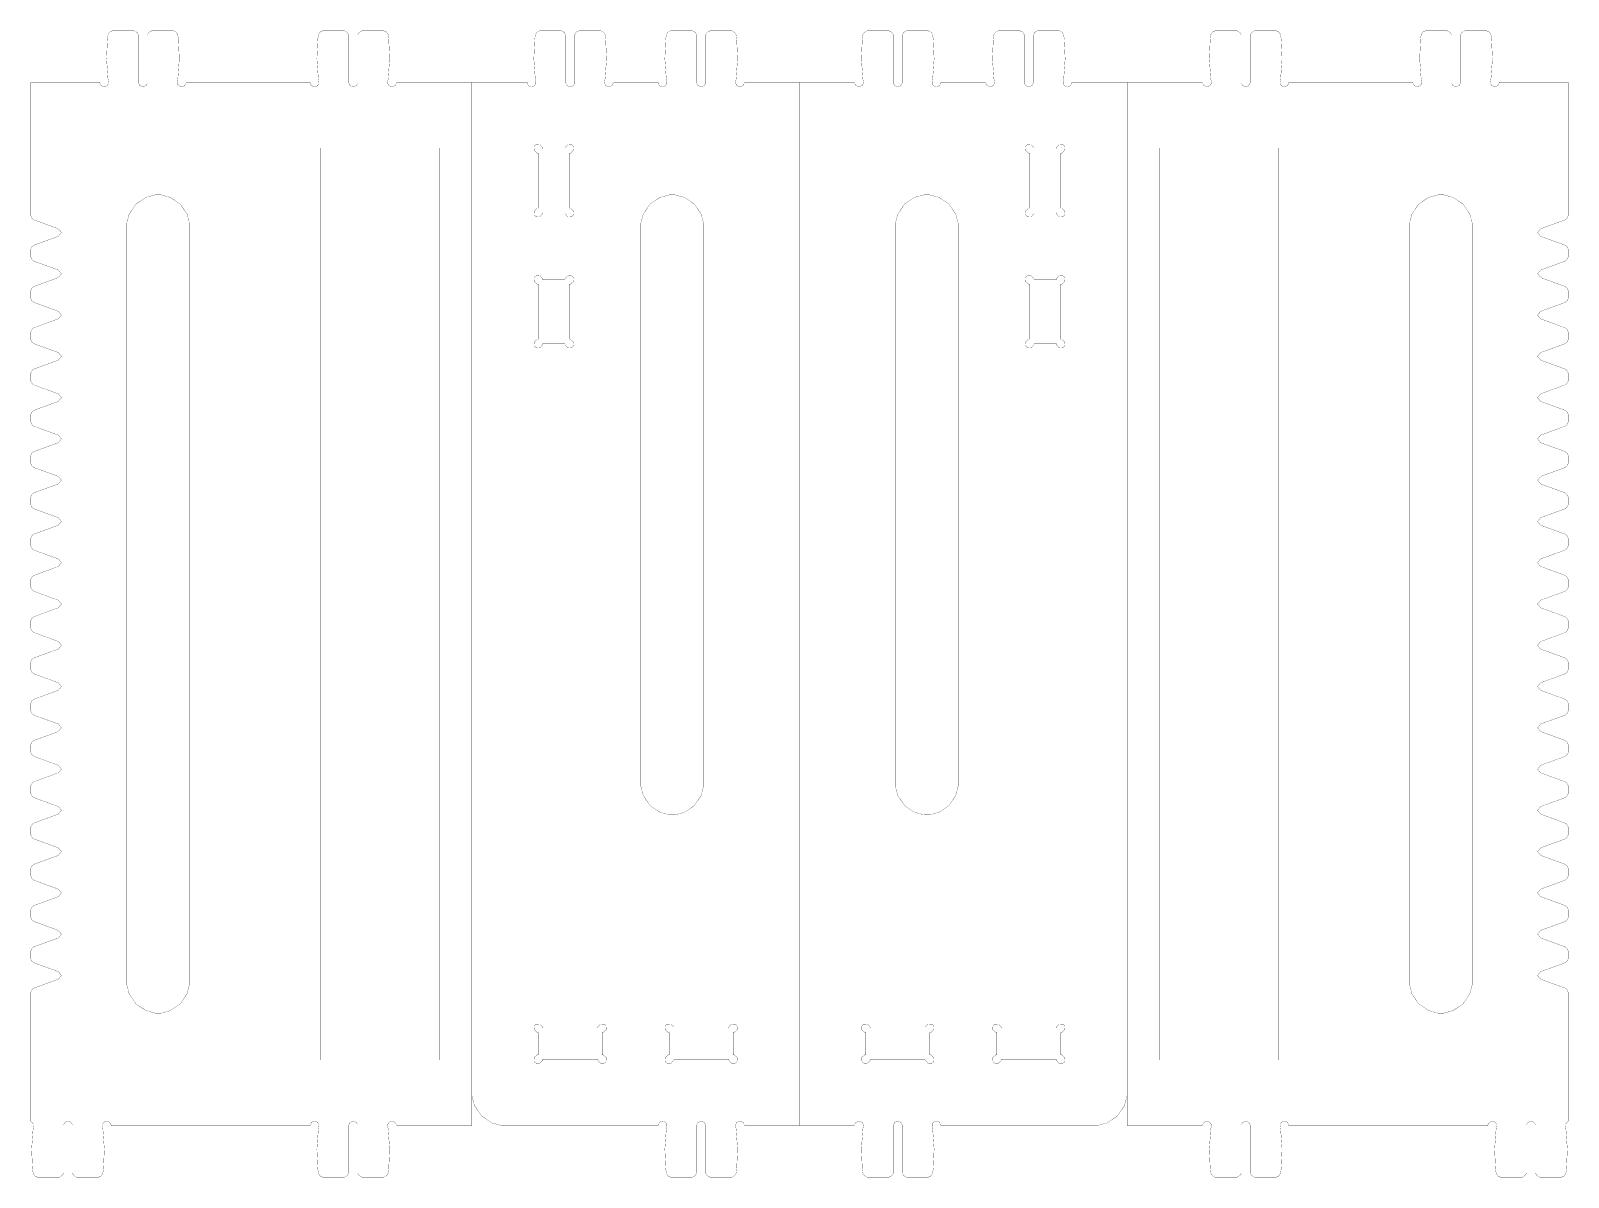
# Model space of a CAD drawing. Extents: x 0.1 to 11.9, y 0.1 to 11.9.
# Drawn here: x 0.07 to 5.93, y 7.56 to 11.94 of the extents above; entities that cross this region are included whole.
import ezdxf

# ---------------------------------------------------------------- set-up
doc = ezdxf.new("R2010")
doc.units = 0
doc.layers.get('0').update_dxf_attribs({"linetype": 'CONTINUOUS'})

msp = doc.modelspace()

# ---------------------------------------------------------------- linework, layer by layer
at = {"color": 1, "const_width": 0.00084}
for points in [[(0.362304, 11.9179), (0.360297, 11.9029), (0.356933, 11.8279), (0.362358, 11.753), (0.3648, 11.7381)], [(0.381782, 11.9349), (0.378526, 11.9349), (0.368761, 11.9301), (0.362576, 11.9204), (0.362304, 11.9179)], [(0.459256, 11.9349), (0.381782, 11.9349)], [(0.47895, 11.9153), (0.47895, 11.9188), (0.473144, 11.9292), (0.462728, 11.9349), (0.459256, 11.9349)], [(0.47895, 11.7381), (0.47895, 11.9153)], [(0.532118, 11.9349), (0.528592, 11.9349), (0.518175, 11.9292), (0.512424, 11.9188), (0.512424, 11.9153)], [(0.512424, 11.7381), (0.512424, 11.9153)], [(0.532118, 11.9349), (0.609592, 11.9349)], [(0.629124, 11.9179), (0.628797, 11.9204), (0.622558, 11.9301), (0.612793, 11.9349), (0.609592, 11.9349)], [(0.626628, 11.7381), (0.629015, 11.753), (0.634386, 11.8279), (0.631076, 11.9029), (0.629124, 11.9179)], [(1.16498, 11.9179), (1.16298, 11.9029), (1.15961, 11.8279), (1.16504, 11.753), (1.16748, 11.7381)], [(1.18446, 11.9349), (1.18121, 11.9349), (1.1715, 11.9301), (1.16531, 11.9204), (1.16498, 11.9179)], [(1.26199, 11.9349), (1.18446, 11.9349)], [(1.28163, 11.9153), (1.28163, 11.9188), (1.27588, 11.9292), (1.26546, 11.9349), (1.26199, 11.9349)], [(1.28163, 11.7381), (1.28163, 11.9153)], [(1.3348, 11.9349), (1.33127, 11.9349), (1.32086, 11.9292), (1.3151, 11.9188), (1.3151, 11.9153)], [(1.3151, 11.7381), (1.3151, 11.9153)], [(1.3348, 11.9349), (1.41228, 11.9349)], [(1.43181, 11.9179), (1.43147, 11.9204), (1.42524, 11.9301), (1.41547, 11.9349), (1.41228, 11.9349)], [(1.42931, 11.7381), (1.43169, 11.753), (1.43707, 11.8279), (1.43375, 11.9029), (1.43181, 11.9179)], [(1.99522, 11.7381), (1.99283, 11.753), (1.98742, 11.8279), (1.99072, 11.9029), (1.99274, 11.9179)], [(1.99274, 11.9179), (1.99306, 11.9204), (1.99924, 11.9301), (2.009, 11.9349), (2.01226, 11.9349)], [(2.08974, 11.9349), (2.01226, 11.9349)], [(2.08974, 11.9349), (2.09321, 11.9349), (2.10362, 11.9292), (2.10943, 11.9188), (2.10943, 11.9153)], [(2.10943, 11.7381), (2.10943, 11.9153)], [(2.14285, 11.9153), (2.14285, 11.9188), (2.1486, 11.9292), (2.15901, 11.9349), (2.16254, 11.9349)], [(2.14285, 11.7381), (2.14285, 11.9153)], [(2.16254, 11.9349), (2.24001, 11.9349)], [(2.24001, 11.9349), (2.24322, 11.9349), (2.25299, 11.9301), (2.25922, 11.9204), (2.25956, 11.9179)], [(2.25956, 11.9179), (2.2615, 11.9029), (2.26481, 11.8279), (2.25944, 11.753), (2.25706, 11.7381)], [(2.49522, 11.7381), (2.49283, 11.753), (2.48742, 11.8279), (2.49072, 11.9029), (2.49274, 11.9179)], [(2.49274, 11.9179), (2.49306, 11.9204), (2.49924, 11.9301), (2.509, 11.9349), (2.51226, 11.9349)], [(2.58974, 11.9349), (2.51226, 11.9349)], [(2.58974, 11.9349), (2.59321, 11.9349), (2.60362, 11.9292), (2.60943, 11.9188), (2.60943, 11.9153)], [(2.60943, 11.7381), (2.60943, 11.9153)], [(2.64285, 11.9153), (2.64285, 11.9188), (2.6486, 11.9292), (2.65901, 11.9349), (2.66254, 11.9349)], [(2.64285, 11.7381), (2.64285, 11.9153)], [(2.66254, 11.9349), (2.74001, 11.9349)], [(2.74001, 11.9349), (2.74322, 11.9349), (2.75299, 11.9301), (2.75922, 11.9204), (2.75956, 11.9179)], [(2.75956, 11.9179), (2.7615, 11.9029), (2.76481, 11.8279), (2.75944, 11.753), (2.75706, 11.7381)], [(3.24274, 11.9179), (3.24072, 11.9029), (3.23742, 11.8279), (3.24283, 11.753), (3.24522, 11.7381)], [(3.26226, 11.9349), (3.259, 11.9349), (3.24924, 11.9301), (3.24306, 11.9204), (3.24274, 11.9179)], [(3.33974, 11.9349), (3.26226, 11.9349)], [(3.35943, 11.9153), (3.35943, 11.9188), (3.35363, 11.9292), (3.34321, 11.9349), (3.33974, 11.9349)], [(3.35943, 11.7381), (3.35943, 11.9153)], [(3.41254, 11.9349), (3.40901, 11.9349), (3.3986, 11.9292), (3.39285, 11.9188), (3.39285, 11.9153)], [(3.39285, 11.7381), (3.39285, 11.9153)], [(3.41254, 11.9349), (3.49001, 11.9349)], [(3.50956, 11.9179), (3.50922, 11.9204), (3.50299, 11.9301), (3.49322, 11.9349), (3.49001, 11.9349)], [(3.50706, 11.7381), (3.50944, 11.753), (3.51481, 11.8279), (3.5115, 11.9029), (3.50956, 11.9179)], [(3.74274, 11.9179), (3.74072, 11.9029), (3.73742, 11.8279), (3.74283, 11.753), (3.74522, 11.7381)], [(3.76226, 11.9349), (3.759, 11.9349), (3.74924, 11.9301), (3.74306, 11.9204), (3.74274, 11.9179)], [(3.83974, 11.9349), (3.76226, 11.9349)], [(3.85943, 11.9153), (3.85943, 11.9188), (3.85363, 11.9292), (3.84321, 11.9349), (3.83974, 11.9349)], [(3.85943, 11.7381), (3.85943, 11.9153)], [(3.91254, 11.9349), (3.90901, 11.9349), (3.8986, 11.9292), (3.89285, 11.9188), (3.89285, 11.9153)], [(3.89285, 11.7381), (3.89285, 11.9153)], [(3.91254, 11.9349), (3.99001, 11.9349)], [(4.00956, 11.9179), (4.00922, 11.9204), (4.00299, 11.9301), (3.99322, 11.9349), (3.99001, 11.9349)], [(4.00706, 11.7381), (4.00944, 11.753), (4.01481, 11.8279), (4.0115, 11.9029), (4.00956, 11.9179)], [(4.57297, 11.7381), (4.57058, 11.753), (4.56515, 11.8279), (4.56847, 11.9029), (4.57047, 11.9179)], [(4.57047, 11.9179), (4.57081, 11.9204), (4.57699, 11.9301), (4.58675, 11.9349), (4.59, 11.9349)], [(4.66749, 11.9349), (4.59, 11.9349)], [(4.66749, 11.9349), (4.67096, 11.9349), (4.68137, 11.9292), (4.68718, 11.9188), (4.68718, 11.9153)], [(4.68718, 11.7381), (4.68718, 11.9153)], [(4.72065, 11.9153), (4.72065, 11.9188), (4.7264, 11.9292), (4.73682, 11.9349), (4.74029, 11.9349)], [(4.72065, 11.7381), (4.72065, 11.9153)], [(4.74029, 11.9349), (4.81782, 11.9349)], [(4.81782, 11.9349), (4.82101, 11.9349), (4.83074, 11.9301), (4.83697, 11.9204), (4.83729, 11.9179)], [(4.83729, 11.9179), (4.83925, 11.9029), (4.84261, 11.8279), (4.83718, 11.753), (4.83479, 11.7381)], [(5.37565, 11.7381), (5.37326, 11.753), (5.36783, 11.8279), (5.37115, 11.9029), (5.37315, 11.9179)], [(5.37315, 11.9179), (5.37349, 11.9204), (5.37967, 11.9301), (5.38943, 11.9349), (5.39268, 11.9349)], [(5.47017, 11.9349), (5.39268, 11.9349)], [(5.47017, 11.9349), (5.47364, 11.9349), (5.48406, 11.9292), (5.48986, 11.9188), (5.48986, 11.9153)], [(5.48986, 11.7381), (5.48986, 11.9153)], [(5.52333, 11.9153), (5.52333, 11.9188), (5.52908, 11.9292), (5.5395, 11.9349), (5.54303, 11.9349)], [(5.52333, 11.7381), (5.52333, 11.9153)], [(5.54303, 11.9349), (5.6205, 11.9349)], [(5.6205, 11.9349), (5.62369, 11.9349), (5.63346, 11.9301), (5.63965, 11.9204), (5.63997, 11.9179)], [(5.63997, 11.9179), (5.64193, 11.9029), (5.64529, 11.8279), (5.63986, 11.753), (5.63747, 11.7381)], [(0.331326, 11.7381), (0.068034, 11.7381)], [(0.068034, 11.2317), (0.068034, 11.7381)], [(0.331326, 11.7381), (0.331326, 11.735), (0.336535, 11.7256), (0.348036, 11.7214), (0.359537, 11.7256), (0.3648, 11.735), (0.3648, 11.7381)], [(0.47895, 11.7381), (0.47895, 11.735), (0.484158, 11.7256), (0.49566, 11.7214), (0.507161, 11.7256), (0.512424, 11.735), (0.512424, 11.7381)], [(0.626628, 11.7381), (0.626628, 11.735), (0.631836, 11.7256), (0.643338, 11.7214), (0.654785, 11.7256), (0.660047, 11.735), (0.660047, 11.7381)], [(0.923394, 11.7381), (0.660047, 11.7381)], [(1.13401, 11.7381), (0.923394, 11.7381)], [(0.923394, 11.7381), (0.923394, 7.75782)], [(1.13401, 11.7381), (1.13401, 11.735), (1.13921, 11.7256), (1.15072, 11.7214), (1.16222, 11.7256), (1.16748, 11.735), (1.16748, 11.7381)], [(1.28163, 11.7381), (1.28163, 11.735), (1.28684, 11.7256), (1.29834, 11.7214), (1.30984, 11.7256), (1.3151, 11.735), (1.3151, 11.7381)], [(1.42931, 11.7381), (1.42931, 11.735), (1.43451, 11.7256), (1.44601, 11.7214), (1.45747, 11.7256), (1.46272, 11.735), (1.46272, 11.7381)], [(1.75114, 11.7381), (1.46272, 11.7381)], [(1.75114, 11.7381), (1.96175, 11.7381)], [(1.75114, 11.7381), (1.75114, 7.75782)], [(1.99522, 11.7381), (1.99522, 11.735), (1.98996, 11.7256), (1.97846, 11.7214), (1.96696, 11.7256), (1.96175, 11.735), (1.96175, 11.7381)], [(2.14285, 11.7381), (2.14285, 11.735), (2.13758, 11.7256), (2.12614, 11.7214), (2.11464, 11.7256), (2.10943, 11.735), (2.10943, 11.7381)], [(2.29053, 11.7381), (2.29053, 11.735), (2.28526, 11.7256), (2.27376, 11.7214), (2.26226, 11.7256), (2.25706, 11.735), (2.25706, 11.7381)], [(2.29053, 11.7381), (2.46175, 11.7381)], [(2.49522, 11.7381), (2.49522, 11.735), (2.48996, 11.7256), (2.47846, 11.7214), (2.46696, 11.7256), (2.46175, 11.735), (2.46175, 11.7381)], [(2.64285, 11.7381), (2.64285, 11.735), (2.63758, 11.7256), (2.62614, 11.7214), (2.61464, 11.7256), (2.60943, 11.735), (2.60943, 11.7381)], [(2.79053, 11.7381), (2.79053, 11.735), (2.78526, 11.7256), (2.77376, 11.7214), (2.76226, 11.7256), (2.75706, 11.735), (2.75706, 11.7381)], [(2.79053, 11.7381), (3.00114, 11.7381)], [(3.21175, 11.7381), (3.00114, 11.7381)], [(3.00114, 11.7381), (3.00114, 7.75782)], [(3.21175, 11.7381), (3.21175, 11.735), (3.21696, 11.7256), (3.22846, 11.7214), (3.23996, 11.7256), (3.24522, 11.735), (3.24522, 11.7381)], [(3.35943, 11.7381), (3.35943, 11.735), (3.36464, 11.7256), (3.37614, 11.7214), (3.38758, 11.7256), (3.39285, 11.735), (3.39285, 11.7381)], [(3.50706, 11.7381), (3.50706, 11.735), (3.51226, 11.7256), (3.52376, 11.7214), (3.53526, 11.7256), (3.54053, 11.735), (3.54053, 11.7381)], [(3.71175, 11.7381), (3.54053, 11.7381)], [(3.71175, 11.7381), (3.71175, 11.735), (3.71696, 11.7256), (3.72846, 11.7214), (3.73996, 11.7256), (3.74522, 11.735), (3.74522, 11.7381)], [(3.85943, 11.7381), (3.85943, 11.735), (3.86464, 11.7256), (3.87614, 11.7214), (3.88758, 11.7256), (3.89285, 11.735), (3.89285, 11.7381)], [(4.00706, 11.7381), (4.00706, 11.735), (4.01226, 11.7256), (4.02376, 11.7214), (4.03526, 11.7256), (4.04053, 11.735), (4.04053, 11.7381)], [(4.25114, 11.7381), (4.04053, 11.7381)], [(4.25114, 11.7381), (4.25114, 7.75782)], [(4.25114, 11.7381), (4.53956, 11.7381)], [(4.57297, 11.7381), (4.57297, 11.735), (4.56771, 11.7256), (4.55626, 11.7214), (4.54476, 11.7256), (4.53956, 11.735), (4.53956, 11.7381)], [(4.72065, 11.7381), (4.72065, 11.735), (4.71539, 11.7256), (4.70389, 11.7214), (4.69239, 11.7256), (4.68718, 11.735), (4.68718, 11.7381)], [(4.86828, 11.7381), (4.86828, 11.735), (4.86301, 11.7256), (4.85151, 11.7214), (4.84, 11.7256), (4.83479, 11.735), (4.83479, 11.7381)], [(4.86828, 11.7381), (5.07889, 11.7381)], [(5.07889, 11.7381), (5.34224, 11.7381)], [(5.07889, 11.7381), (5.07889, 7.75782)], [(5.37565, 11.7381), (5.37565, 11.735), (5.37039, 11.7256), (5.35894, 11.7214), (5.34744, 11.7256), (5.34224, 11.735), (5.34224, 11.7381)], [(5.52333, 11.7381), (5.52333, 11.735), (5.51807, 11.7256), (5.50657, 11.7214), (5.49507, 11.7256), (5.48986, 11.735), (5.48986, 11.7381)], [(5.67096, 11.7381), (5.67096, 11.735), (5.66569, 11.7256), (5.65419, 11.7214), (5.64268, 11.7256), (5.63747, 11.735), (5.63747, 11.7381)], [(5.67096, 11.7381), (5.93425, 11.7381)], [(5.93425, 11.2317), (5.93425, 11.7381)], [(2.00407, 11.4684), (2.00017, 11.4684), (1.98861, 11.4788), (1.98958, 11.4944), (1.99224, 11.497), (1.99485, 11.4997), (2.01047, 11.5007), (2.02083, 11.4891), (2.02083, 11.4852)], [(2.10644, 11.4852), (2.10644, 11.4891), (2.11675, 11.5007), (2.13238, 11.4997), (2.13504, 11.497), (2.13764, 11.4944), (2.13861, 11.4788), (2.12706, 11.4684), (2.12321, 11.4684)], [(3.89583, 11.4852), (3.89583, 11.4891), (3.88547, 11.5007), (3.86985, 11.4997), (3.86724, 11.497), (3.86458, 11.4944), (3.86361, 11.4788), (3.87517, 11.4684), (3.87907, 11.4684)], [(3.99821, 11.4684), (4.00206, 11.4684), (4.01361, 11.4788), (4.01264, 11.4944), (4.01004, 11.497), (4.00738, 11.4997), (3.99175, 11.5007), (3.98144, 11.4891), (3.98144, 11.4852)], [(1.17339, 11.4881), (1.17339, 8.00782)], [(1.62614, 11.4881), (1.17339, 11.4881)], [(1.62614, 11.4881), (1.62614, 8.00782)], [(2.00407, 11.4684), (2.00407, 11.2578)], [(2.02083, 11.4852), (2.10644, 11.4852)], [(2.12321, 11.4684), (2.12321, 11.2578)], [(3.87907, 11.4684), (3.87907, 11.2578)], [(3.98144, 11.4852), (3.89583, 11.4852)], [(3.99821, 11.4684), (3.99821, 11.2578)], [(4.37614, 11.4881), (4.82889, 11.4881)], [(4.37614, 11.4881), (4.37614, 8.00782)], [(4.82889, 11.4881), (4.82889, 8.00782)], [(0.673394, 11.1893), (0.673394, 11.201), (0.663954, 11.2359), (0.638292, 11.2739), (0.600261, 11.2995), (0.565321, 11.3089), (0.553711, 11.3089), (0.542046, 11.3089), (0.507107, 11.2995), (0.469075, 11.2739), (0.443414, 11.2359), (0.434028, 11.201), (0.434028, 11.1893)], [(2.39578, 11.1893), (2.39578, 11.201), (2.40517, 11.2359), (2.43083, 11.2739), (2.46886, 11.2995), (2.50379, 11.3089), (2.51546, 11.3089), (2.52707, 11.3089), (2.56201, 11.2995), (2.60004, 11.2739), (2.62571, 11.2359), (2.63514, 11.201), (2.63514, 11.1893)], [(3.6065, 11.1893), (3.6065, 11.201), (3.59706, 11.2359), (3.5714, 11.2739), (3.53336, 11.2995), (3.49843, 11.3089), (3.48682, 11.3089), (3.47515, 11.3089), (3.44021, 11.2995), (3.40218, 11.2739), (3.37651, 11.2359), (3.36714, 11.201), (3.36714, 11.1893)], [(5.32889, 11.1893), (5.32889, 11.201), (5.33826, 11.2359), (5.36393, 11.2739), (5.40196, 11.2995), (5.4369, 11.3089), (5.44857, 11.3089), (5.46018, 11.3089), (5.49511, 11.2995), (5.53315, 11.2739), (5.55881, 11.2359), (5.56825, 11.201), (5.56825, 11.1893)], [(0.068034, 11.2317), (0.068034, 11.2288), (0.07156, 11.2204), (0.078993, 11.2139), (0.080946, 11.2132)], [(0.080946, 11.2132), (0.171061, 11.1804)], [(2.02083, 11.241), (2.02083, 11.2372), (2.01047, 11.2256), (1.99485, 11.2266), (1.99224, 11.2292), (1.98958, 11.2319), (1.98861, 11.2475), (2.00017, 11.2578), (2.00407, 11.2578)], [(2.02083, 11.241), (2.10644, 11.241)], [(2.12321, 11.2578), (2.12706, 11.2578), (2.13861, 11.2475), (2.13764, 11.2319), (2.13504, 11.2292), (2.13238, 11.2266), (2.11675, 11.2256), (2.10644, 11.2372), (2.10644, 11.241)], [(3.87907, 11.2578), (3.87517, 11.2578), (3.86361, 11.2475), (3.86458, 11.2319), (3.86724, 11.2292), (3.86985, 11.2266), (3.88547, 11.2256), (3.89583, 11.2372), (3.89583, 11.241)], [(3.98144, 11.241), (3.89583, 11.241)], [(3.98144, 11.241), (3.98144, 11.2372), (3.99175, 11.2256), (4.00738, 11.2266), (4.01004, 11.2292), (4.01264, 11.2319), (4.01361, 11.2475), (4.00206, 11.2578), (3.99821, 11.2578)], [(5.92133, 11.2132), (5.83122, 11.1804)], [(5.93425, 11.2317), (5.93425, 11.2288), (5.93067, 11.2204), (5.92324, 11.2139), (5.92133, 11.2132)], [(0.080946, 11.1174), (0.171061, 11.1502)], [(0.183703, 11.1653), (0.183376, 11.167), (0.172689, 11.1798), (0.171061, 11.1804)], [(0.171061, 11.1502), (0.172689, 11.1508), (0.183376, 11.1636), (0.183703, 11.1653)], [(0.434028, 8.30664), (0.434028, 11.1893)], [(0.673394, 8.30664), (0.673394, 11.1893)], [(2.39578, 11.1893), (2.39578, 9.06332)], [(2.63514, 11.1893), (2.63514, 9.06332)], [(3.36714, 11.1893), (3.36714, 9.06332)], [(3.6065, 11.1893), (3.6065, 9.06332)], [(5.32889, 8.30664), (5.32889, 11.1893)], [(5.56825, 8.30664), (5.56825, 11.1893)], [(5.81858, 11.1653), (5.81885, 11.167), (5.82954, 11.1798), (5.83122, 11.1804)], [(5.83122, 11.1502), (5.82954, 11.1508), (5.81885, 11.1636), (5.81858, 11.1653)], [(5.92133, 11.1174), (5.83122, 11.1502)], [(0.080946, 11.1174), (0.078993, 11.1167), (0.07156, 11.1102), (0.068034, 11.1017), (0.068034, 11.0989)], [(0.068034, 11.0742), (0.068034, 11.0989)], [(5.92133, 11.1174), (5.92324, 11.1167), (5.93067, 11.1102), (5.93425, 11.1017), (5.93425, 11.0989)], [(5.93425, 11.0742), (5.93425, 11.0989)], [(0.068034, 11.0742), (0.068034, 11.0714), (0.07156, 11.0629), (0.078993, 11.0564), (0.080946, 11.0557)], [(0.080946, 11.0557), (0.171061, 11.0229)], [(5.92133, 11.0557), (5.83122, 11.0229)], [(5.93425, 11.0742), (5.93425, 11.0714), (5.93067, 11.0629), (5.92324, 11.0564), (5.92133, 11.0557)], [(0.080946, 10.9599), (0.171061, 10.9927)], [(0.183703, 11.0078), (0.183376, 11.0096), (0.172689, 11.0223), (0.171061, 11.0229)], [(0.171061, 10.9927), (0.172689, 10.9933), (0.183376, 11.0061), (0.183703, 11.0078)], [(2.00407, 10.9684), (2.00017, 10.9684), (1.98861, 10.9788), (1.98958, 10.9944), (1.99224, 10.997), (1.99485, 10.9997), (2.01047, 11.0007), (2.02083, 10.9891), (2.02083, 10.9852)], [(2.02083, 10.9852), (2.10644, 10.9852)], [(2.10644, 10.9852), (2.10644, 10.9891), (2.11675, 11.0007), (2.13238, 10.9997), (2.13504, 10.997), (2.13764, 10.9944), (2.13861, 10.9788), (2.12706, 10.9684), (2.12321, 10.9684)], [(3.89583, 10.9852), (3.89583, 10.9891), (3.88547, 11.0007), (3.86985, 10.9997), (3.86724, 10.997), (3.86458, 10.9944), (3.86361, 10.9788), (3.87517, 10.9684), (3.87907, 10.9684)], [(3.98144, 10.9852), (3.89583, 10.9852)], [(3.99821, 10.9684), (4.00206, 10.9684), (4.01361, 10.9788), (4.01264, 10.9944), (4.01004, 10.997), (4.00738, 10.9997), (3.99175, 11.0007), (3.98144, 10.9891), (3.98144, 10.9852)], [(5.81858, 11.0078), (5.81885, 11.0096), (5.82954, 11.0223), (5.83122, 11.0229)], [(5.83122, 10.9927), (5.82954, 10.9933), (5.81885, 11.0061), (5.81858, 11.0078)], [(5.92133, 10.9599), (5.83122, 10.9927)], [(0.080946, 10.9599), (0.078993, 10.9592), (0.07156, 10.9528), (0.068034, 10.9443), (0.068034, 10.9414)], [(0.068034, 10.9167), (0.068034, 10.9414)], [(0.068034, 10.9167), (0.068034, 10.9139), (0.07156, 10.9054), (0.078993, 10.8989), (0.080946, 10.8982)], [(2.00407, 10.9684), (2.00407, 10.7578)], [(2.12321, 10.9684), (2.12321, 10.7578)], [(3.87907, 10.9684), (3.87907, 10.7578)], [(3.99821, 10.9684), (3.99821, 10.7578)], [(5.92133, 10.9599), (5.92324, 10.9592), (5.93067, 10.9528), (5.93425, 10.9443), (5.93425, 10.9414)], [(5.93425, 10.9167), (5.93425, 10.9139), (5.93067, 10.9054), (5.92324, 10.8989), (5.92133, 10.8982)], [(5.93425, 10.9167), (5.93425, 10.9414)], [(0.080946, 10.8982), (0.171061, 10.8654)], [(0.183703, 10.8503), (0.183376, 10.8521), (0.172689, 10.8648), (0.171061, 10.8654)], [(5.81858, 10.8503), (5.81885, 10.8521), (5.82954, 10.8648), (5.83122, 10.8654)], [(5.92133, 10.8982), (5.83122, 10.8654)], [(0.080946, 10.8024), (0.078993, 10.8017), (0.07156, 10.7953), (0.068034, 10.7868), (0.068034, 10.7839)], [(0.080946, 10.8024), (0.171061, 10.8352)], [(0.171061, 10.8352), (0.172689, 10.8358), (0.183376, 10.8486), (0.183703, 10.8503)], [(5.83122, 10.8352), (5.82954, 10.8358), (5.81885, 10.8486), (5.81858, 10.8503)], [(5.92133, 10.8024), (5.83122, 10.8352)], [(5.92133, 10.8024), (5.92324, 10.8017), (5.93067, 10.7953), (5.93425, 10.7868), (5.93425, 10.7839)], [(0.068034, 10.7592), (0.068034, 10.7839)], [(0.068034, 10.7592), (0.068034, 10.7564), (0.07156, 10.7479), (0.078993, 10.7414), (0.080946, 10.7407)], [(0.080946, 10.7407), (0.171061, 10.708)], [(2.02083, 10.741), (2.02083, 10.7372), (2.01047, 10.7256), (1.99485, 10.7266), (1.99224, 10.7292), (1.98958, 10.7319), (1.98861, 10.7475), (2.00017, 10.7578), (2.00407, 10.7578)], [(2.02083, 10.741), (2.10644, 10.741)], [(2.12321, 10.7578), (2.12706, 10.7578), (2.13861, 10.7475), (2.13764, 10.7319), (2.13504, 10.7292), (2.13238, 10.7266), (2.11675, 10.7256), (2.10644, 10.7372), (2.10644, 10.741)], [(3.87907, 10.7578), (3.87517, 10.7578), (3.86361, 10.7475), (3.86458, 10.7319), (3.86724, 10.7292), (3.86985, 10.7266), (3.88547, 10.7256), (3.89583, 10.7372), (3.89583, 10.741)], [(3.98144, 10.741), (3.89583, 10.741)], [(3.98144, 10.741), (3.98144, 10.7372), (3.99175, 10.7256), (4.00738, 10.7266), (4.01004, 10.7292), (4.01264, 10.7319), (4.01361, 10.7475), (4.00206, 10.7578), (3.99821, 10.7578)], [(5.92133, 10.7407), (5.83122, 10.708)], [(5.93425, 10.7592), (5.93425, 10.7564), (5.93067, 10.7479), (5.92324, 10.7414), (5.92133, 10.7407)], [(5.93425, 10.7592), (5.93425, 10.7839)], [(0.080946, 10.645), (0.171061, 10.6777)], [(0.183703, 10.6928), (0.183376, 10.6946), (0.172689, 10.7074), (0.171061, 10.708)], [(0.171061, 10.6777), (0.172689, 10.6784), (0.183376, 10.6911), (0.183703, 10.6928)], [(5.81858, 10.6928), (5.81885, 10.6946), (5.82954, 10.7074), (5.83122, 10.708)], [(5.83122, 10.6777), (5.82954, 10.6784), (5.81885, 10.6911), (5.81858, 10.6928)], [(5.92133, 10.645), (5.83122, 10.6777)], [(0.080946, 10.645), (0.078993, 10.6443), (0.07156, 10.6378), (0.068034, 10.6293), (0.068034, 10.6265)], [(0.068034, 10.6017), (0.068034, 10.6265)], [(5.92133, 10.645), (5.92324, 10.6443), (5.93067, 10.6378), (5.93425, 10.6293), (5.93425, 10.6265)], [(5.93425, 10.6017), (5.93425, 10.6265)], [(0.068034, 10.6017), (0.068034, 10.599), (0.07156, 10.5905), (0.078993, 10.584), (0.080946, 10.5833)], [(0.080946, 10.5833), (0.171061, 10.5505)], [(5.92133, 10.5833), (5.83122, 10.5505)], [(5.93425, 10.6017), (5.93425, 10.599), (5.93067, 10.5905), (5.92324, 10.584), (5.92133, 10.5833)], [(0.080946, 10.4875), (0.171061, 10.5202)], [(0.183703, 10.5354), (0.183376, 10.5371), (0.172689, 10.5499), (0.171061, 10.5505)], [(0.171061, 10.5202), (0.172689, 10.5209), (0.183376, 10.5336), (0.183703, 10.5354)], [(5.81858, 10.5354), (5.81885, 10.5371), (5.82954, 10.5499), (5.83122, 10.5505)], [(5.83122, 10.5202), (5.82954, 10.5209), (5.81885, 10.5336), (5.81858, 10.5354)], [(5.92133, 10.4875), (5.83122, 10.5202)], [(0.080946, 10.4875), (0.078993, 10.4868), (0.07156, 10.4803), (0.068034, 10.4718), (0.068034, 10.469)], [(0.068034, 10.4443), (0.068034, 10.469)], [(0.068034, 10.4443), (0.068034, 10.4415), (0.07156, 10.433), (0.078993, 10.4265), (0.080946, 10.4258)], [(5.92133, 10.4875), (5.92324, 10.4868), (5.93067, 10.4803), (5.93425, 10.4718), (5.93425, 10.469)], [(5.93425, 10.4443), (5.93425, 10.4415), (5.93067, 10.433), (5.92324, 10.4265), (5.92133, 10.4258)], [(5.93425, 10.4443), (5.93425, 10.469)], [(0.080946, 10.4258), (0.171061, 10.393)], [(0.183703, 10.3779), (0.183376, 10.3796), (0.172689, 10.3924), (0.171061, 10.393)], [(5.81858, 10.3779), (5.81885, 10.3796), (5.82954, 10.3924), (5.83122, 10.393)], [(5.92133, 10.4258), (5.83122, 10.393)], [(0.080946, 10.33), (0.078993, 10.3293), (0.07156, 10.3228), (0.068034, 10.3143), (0.068034, 10.3115)], [(0.080946, 10.33), (0.171061, 10.3628)], [(0.171061, 10.3628), (0.172689, 10.3634), (0.183376, 10.3761), (0.183703, 10.3779)], [(5.83122, 10.3628), (5.82954, 10.3634), (5.81885, 10.3761), (5.81858, 10.3779)], [(5.92133, 10.33), (5.83122, 10.3628)], [(5.92133, 10.33), (5.92324, 10.3293), (5.93067, 10.3228), (5.93425, 10.3143), (5.93425, 10.3115)], [(0.068034, 10.2868), (0.068034, 10.3115)], [(0.068034, 10.2868), (0.068034, 10.284), (0.07156, 10.2755), (0.078993, 10.269), (0.080946, 10.2683)], [(0.080946, 10.2683), (0.171061, 10.2355)], [(5.92133, 10.2683), (5.83122, 10.2355)], [(5.93425, 10.2868), (5.93425, 10.284), (5.93067, 10.2755), (5.92324, 10.269), (5.92133, 10.2683)], [(5.93425, 10.2868), (5.93425, 10.3115)], [(0.183703, 10.2204), (0.183376, 10.2221), (0.172689, 10.2349), (0.171061, 10.2355)], [(0.171061, 10.2053), (0.172689, 10.2059), (0.183376, 10.2187), (0.183703, 10.2204)], [(5.81858, 10.2204), (5.81885, 10.2221), (5.82954, 10.2349), (5.83122, 10.2355)], [(5.83122, 10.2053), (5.82954, 10.2059), (5.81885, 10.2187), (5.81858, 10.2204)], [(0.080946, 10.1725), (0.078993, 10.1718), (0.07156, 10.1653), (0.068034, 10.1568), (0.068034, 10.154)], [(0.068034, 10.1293), (0.068034, 10.154)], [(0.080946, 10.1725), (0.171061, 10.2053)], [(5.92133, 10.1725), (5.83122, 10.2053)], [(5.92133, 10.1725), (5.92324, 10.1718), (5.93067, 10.1653), (5.93425, 10.1568), (5.93425, 10.154)], [(5.93425, 10.1293), (5.93425, 10.154)], [(0.068034, 10.1293), (0.068034, 10.1265), (0.07156, 10.1181), (0.078993, 10.1115), (0.080946, 10.1108)], [(0.080946, 10.1108), (0.171061, 10.078)], [(5.92133, 10.1108), (5.83122, 10.078)], [(5.93425, 10.1293), (5.93425, 10.1265), (5.93067, 10.1181), (5.92324, 10.1115), (5.92133, 10.1108)], [(0.080946, 10.015), (0.171061, 10.0478)], [(0.183703, 10.0629), (0.183376, 10.0647), (0.172689, 10.0774), (0.171061, 10.078)], [(0.171061, 10.0478), (0.172689, 10.0484), (0.183376, 10.0612), (0.183703, 10.0629)], [(5.81858, 10.0629), (5.81885, 10.0647), (5.82954, 10.0774), (5.83122, 10.078)], [(5.83122, 10.0478), (5.82954, 10.0484), (5.81885, 10.0612), (5.81858, 10.0629)], [(5.92133, 10.015), (5.83122, 10.0478)], [(0.080946, 10.015), (0.078993, 10.0143), (0.07156, 10.0079), (0.068034, 9.9994), (0.068034, 9.99653)], [(0.068034, 9.97185), (0.068034, 9.99653)], [(5.92133, 10.015), (5.92324, 10.0143), (5.93067, 10.0079), (5.93425, 9.9994), (5.93425, 9.99653)], [(5.93425, 9.97185), (5.93425, 9.99653)], [(0.068034, 9.97185), (0.068034, 9.96903), (0.07156, 9.96056), (0.078993, 9.95404), (0.080946, 9.95335)], [(0.080946, 9.95335), (0.171061, 9.92051)], [(0.183703, 9.90543), (0.183376, 9.90717), (0.172689, 9.91992), (0.171061, 9.92051)], [(5.81858, 9.90543), (5.81885, 9.90717), (5.82954, 9.91992), (5.83122, 9.92051)], [(5.92133, 9.95335), (5.83122, 9.92051)], [(5.93425, 9.97185), (5.93425, 9.96903), (5.93067, 9.96056), (5.92324, 9.95404), (5.92133, 9.95335)], [(0.080946, 9.85753), (0.078993, 9.85682), (0.07156, 9.85037), (0.068034, 9.8419), (0.068034, 9.83903)], [(0.080946, 9.85753), (0.171061, 9.89035)], [(0.171061, 9.89035), (0.172689, 9.89094), (0.183376, 9.90369), (0.183703, 9.90543)], [(5.83122, 9.89035), (5.82954, 9.89094), (5.81885, 9.90369), (5.81858, 9.90543)], [(5.92133, 9.85753), (5.83122, 9.89035)], [(5.92133, 9.85753), (5.92324, 9.85682), (5.93067, 9.85037), (5.93425, 9.8419), (5.93425, 9.83903)], [(0.068034, 9.81435), (0.068034, 9.83903)], [(0.068034, 9.81435), (0.068034, 9.81153), (0.07156, 9.80306), (0.078993, 9.79656), (0.080946, 9.79585)], [(5.93425, 9.81435), (5.93425, 9.81153), (5.93067, 9.80306), (5.92324, 9.79656), (5.92133, 9.79585)], [(5.93425, 9.81435), (5.93425, 9.83903)], [(0.080946, 9.79585), (0.171061, 9.76307)], [(0.183703, 9.74794), (0.183376, 9.74968), (0.172689, 9.76247), (0.171061, 9.76307)], [(0.171061, 9.73286), (0.172689, 9.73346), (0.183376, 9.74625), (0.183703, 9.74794)], [(5.81858, 9.74794), (5.81885, 9.74968), (5.82954, 9.76247), (5.83122, 9.76307)], [(5.83122, 9.73286), (5.82954, 9.73346), (5.81885, 9.74625), (5.81858, 9.74794)], [(5.92133, 9.79585), (5.83122, 9.76307)], [(0.080946, 9.70008), (0.078993, 9.69937), (0.07156, 9.69288), (0.068034, 9.6844), (0.068034, 9.68158)], [(0.068034, 9.65685), (0.068034, 9.68158)], [(0.080946, 9.70008), (0.171061, 9.73286)], [(5.92133, 9.70008), (5.83122, 9.73286)], [(5.92133, 9.70008), (5.92324, 9.69937), (5.93067, 9.69288), (5.93425, 9.6844), (5.93425, 9.68158)], [(5.93425, 9.65685), (5.93425, 9.68158)], [(0.068034, 9.65685), (0.068034, 9.65408), (0.07156, 9.64561), (0.078993, 9.63911), (0.080946, 9.63835)], [(0.080946, 9.63835), (0.171061, 9.60558)], [(5.92133, 9.63835), (5.83122, 9.60558)], [(5.93425, 9.65685), (5.93425, 9.65408), (5.93067, 9.64561), (5.92324, 9.63911), (5.92133, 9.63835)], [(0.080946, 9.54258), (0.171061, 9.57536)], [(0.183703, 9.5905), (0.183376, 9.59224), (0.172689, 9.60499), (0.171061, 9.60558)], [(0.171061, 9.57536), (0.172689, 9.57601), (0.183376, 9.58876), (0.183703, 9.5905)], [(5.81858, 9.5905), (5.81885, 9.59224), (5.82954, 9.60499), (5.83122, 9.60558)], [(5.83122, 9.57536), (5.82954, 9.57601), (5.81885, 9.58876), (5.81858, 9.5905)], [(5.92133, 9.54258), (5.83122, 9.57536)], [(0.080946, 9.54258), (0.078993, 9.54189), (0.07156, 9.53543), (0.068034, 9.52696), (0.068034, 9.52408)], [(0.068034, 9.4994), (0.068034, 9.52408)], [(5.92133, 9.54258), (5.92324, 9.54189), (5.93067, 9.53543), (5.93425, 9.52696), (5.93425, 9.52408)], [(5.93425, 9.4994), (5.93425, 9.52408)], [(0.068034, 9.4994), (0.068034, 9.49658), (0.07156, 9.48813), (0.078993, 9.48161), (0.080946, 9.4809)], [(0.080946, 9.4809), (0.171061, 9.44808)], [(0.183703, 9.433), (0.183376, 9.43474), (0.172689, 9.44749), (0.171061, 9.44808)], [(5.81858, 9.433), (5.81885, 9.43474), (5.82954, 9.44749), (5.83122, 9.44808)], [(5.92133, 9.4809), (5.83122, 9.44808)], [(5.93425, 9.4994), (5.93425, 9.49658), (5.93067, 9.48813), (5.92324, 9.48161), (5.92133, 9.4809)], [(0.080946, 9.3851), (0.171061, 9.41792)], [(0.171061, 9.41792), (0.172689, 9.41851), (0.183376, 9.43126), (0.183703, 9.433)], [(5.83122, 9.41792), (5.82954, 9.41851), (5.81885, 9.43126), (5.81858, 9.433)], [(5.92133, 9.3851), (5.83122, 9.41792)], [(0.080946, 9.3851), (0.078993, 9.38439), (0.07156, 9.37793), (0.068034, 9.36947), (0.068034, 9.3666)], [(0.068034, 9.3419), (0.068034, 9.3666)], [(0.068034, 9.3419), (0.068034, 9.33908), (0.07156, 9.33062), (0.078993, 9.32411), (0.080946, 9.3234)], [(5.92133, 9.3851), (5.92324, 9.38439), (5.93067, 9.37793), (5.93425, 9.36947), (5.93425, 9.3666)], [(5.93425, 9.3419), (5.93425, 9.33908), (5.93067, 9.33062), (5.92324, 9.32411), (5.92133, 9.3234)], [(5.93425, 9.3419), (5.93425, 9.3666)], [(0.080946, 9.3234), (0.171061, 9.29064)], [(0.183703, 9.2755), (0.183376, 9.27724), (0.172689, 9.29004), (0.171061, 9.29064)], [(0.171061, 9.26042), (0.172689, 9.26101), (0.183376, 9.27382), (0.183703, 9.2755)], [(5.81858, 9.2755), (5.81885, 9.27724), (5.82954, 9.29004), (5.83122, 9.29064)], [(5.83122, 9.26042), (5.82954, 9.26101), (5.81885, 9.27382), (5.81858, 9.2755)], [(5.92133, 9.3234), (5.83122, 9.29064)], [(0.080946, 9.22765), (0.078993, 9.22694), (0.07156, 9.22043), (0.068034, 9.21197), (0.068034, 9.20915)], [(0.080946, 9.22765), (0.171061, 9.26042)], [(5.92133, 9.22765), (5.83122, 9.26042)], [(5.92133, 9.22765), (5.92324, 9.22694), (5.93067, 9.22043), (5.93425, 9.21197), (5.93425, 9.20915)], [(0.068034, 9.1844), (0.068034, 9.20915)], [(0.068034, 9.1844), (0.068034, 9.18164), (0.07156, 9.17318), (0.078993, 9.16667), (0.080946, 9.1659)], [(0.080946, 9.1659), (0.171061, 9.13314)], [(5.92133, 9.1659), (5.83122, 9.13314)], [(5.93425, 9.1844), (5.93425, 9.18164), (5.93067, 9.17318), (5.92324, 9.16667), (5.92133, 9.1659)], [(5.93425, 9.1844), (5.93425, 9.20915)], [(0.080946, 9.07015), (0.171061, 9.10292)], [(0.183703, 9.11806), (0.183376, 9.11979), (0.172689, 9.13254), (0.171061, 9.13314)], [(0.171061, 9.10292), (0.172689, 9.10357), (0.183376, 9.11632), (0.183703, 9.11806)], [(5.81858, 9.11806), (5.81885, 9.11979), (5.82954, 9.13254), (5.83122, 9.13314)], [(5.83122, 9.10292), (5.82954, 9.10357), (5.81885, 9.11632), (5.81858, 9.11806)], [(5.92133, 9.07015), (5.83122, 9.10292)], [(0.080946, 9.07015), (0.078993, 9.06944), (0.07156, 9.06299), (0.068034, 9.05453), (0.068034, 9.05165)], [(0.068034, 9.02696), (0.068034, 9.05165)], [(2.63514, 9.06332), (2.63514, 9.05171), (2.62571, 9.01676), (2.60004, 8.97874), (2.56201, 8.95313), (2.52707, 8.94368), (2.51546, 8.94368), (2.50379, 8.94368), (2.46886, 8.95313), (2.43083, 8.97874), (2.40517, 9.01676), (2.39578, 9.05171), (2.39578, 9.06332)], [(3.36714, 9.06332), (3.36714, 9.05171), (3.37651, 9.01676), (3.40218, 8.97874), (3.44021, 8.95313), (3.47515, 8.94368), (3.48682, 8.94368), (3.49843, 8.94368), (3.53336, 8.95313), (3.5714, 8.97874), (3.59706, 9.01676), (3.6065, 9.05171), (3.6065, 9.06332)], [(5.92133, 9.07015), (5.92324, 9.06944), (5.93067, 9.06299), (5.93425, 9.05453), (5.93425, 9.05165)], [(5.93425, 9.02696), (5.93425, 9.05165)], [(0.068034, 9.02696), (0.068034, 9.02414), (0.07156, 9.01568), (0.078993, 9.00917), (0.080946, 9.00846)], [(0.080946, 9.00846), (0.171061, 8.97564)], [(5.92133, 9.00846), (5.83122, 8.97564)], [(5.93425, 9.02696), (5.93425, 9.02414), (5.93067, 9.01568), (5.92324, 9.00917), (5.92133, 9.00846)], [(0.080946, 8.91265), (0.171061, 8.94547)], [(0.183703, 8.96056), (0.183376, 8.96229), (0.172689, 8.97504), (0.171061, 8.97564)], [(0.171061, 8.94547), (0.172689, 8.94607), (0.183376, 8.95882), (0.183703, 8.96056)], [(5.81858, 8.96056), (5.81885, 8.96229), (5.82954, 8.97504), (5.83122, 8.97564)], [(5.83122, 8.94547), (5.82954, 8.94607), (5.81885, 8.95882), (5.81858, 8.96056)], [(5.92133, 8.91265), (5.83122, 8.94547)], [(0.080946, 8.91265), (0.078993, 8.91194), (0.07156, 8.90549), (0.068034, 8.89703), (0.068034, 8.89415)], [(0.068034, 8.86947), (0.068034, 8.89415)], [(0.068034, 8.86947), (0.068034, 8.86664), (0.07156, 8.85818), (0.078993, 8.85167), (0.080946, 8.85097)], [(5.92133, 8.91265), (5.92324, 8.91194), (5.93067, 8.90549), (5.93425, 8.89703), (5.93425, 8.89415)], [(5.93425, 8.86947), (5.93425, 8.86664), (5.93067, 8.85818), (5.92324, 8.85167), (5.92133, 8.85097)], [(5.93425, 8.86947), (5.93425, 8.89415)], [(0.080946, 8.85097), (0.171061, 8.81819)], [(0.183703, 8.80306), (0.183376, 8.80479), (0.172689, 8.8176), (0.171061, 8.81819)], [(0.171061, 8.78797), (0.172689, 8.78857), (0.183376, 8.80137), (0.183703, 8.80306)], [(5.81858, 8.80306), (5.81885, 8.80479), (5.82954, 8.8176), (5.83122, 8.81819)], [(5.83122, 8.78797), (5.82954, 8.78857), (5.81885, 8.80137), (5.81858, 8.80306)], [(5.92133, 8.85097), (5.83122, 8.81819)], [(0.080946, 8.75521), (0.078993, 8.7545), (0.07156, 8.74799), (0.068034, 8.73953), (0.068034, 8.73671)], [(0.080946, 8.75521), (0.171061, 8.78797)], [(5.92133, 8.75521), (5.83122, 8.78797)], [(5.92133, 8.75521), (5.92324, 8.7545), (5.93067, 8.74799), (5.93425, 8.73953), (5.93425, 8.73671)], [(0.068034, 8.71197), (0.068034, 8.73671)], [(0.068034, 8.71197), (0.068034, 8.70921), (0.07156, 8.70074), (0.078993, 8.69422), (0.080946, 8.69347)], [(0.080946, 8.69347), (0.171061, 8.66069)], [(5.92133, 8.69347), (5.83122, 8.66069)], [(5.93425, 8.71197), (5.93425, 8.70921), (5.93067, 8.70074), (5.92324, 8.69422), (5.92133, 8.69347)], [(5.93425, 8.71197), (5.93425, 8.73671)], [(0.080946, 8.59771), (0.171061, 8.63049)], [(0.183703, 8.64561), (0.183376, 8.64735), (0.172689, 8.6601), (0.171061, 8.66069)], [(0.171061, 8.63049), (0.172689, 8.63112), (0.183376, 8.64388), (0.183703, 8.64561)], [(5.81858, 8.64561), (5.81885, 8.64735), (5.82954, 8.6601), (5.83122, 8.66069)], [(5.83122, 8.63049), (5.82954, 8.63112), (5.81885, 8.64388), (5.81858, 8.64561)], [(5.92133, 8.59771), (5.83122, 8.63049)], [(0.080946, 8.59771), (0.078993, 8.597), (0.07156, 8.5905), (0.068034, 8.58203), (0.068034, 8.57921)], [(0.068034, 8.55453), (0.068034, 8.57921)], [(5.92133, 8.59771), (5.92324, 8.597), (5.93067, 8.5905), (5.93425, 8.58203), (5.93425, 8.57921)], [(5.93425, 8.55453), (5.93425, 8.57921)], [(0.068034, 8.55453), (0.068034, 8.55171), (0.07156, 8.54324), (0.078993, 8.53674), (0.080946, 8.53603)], [(0.080946, 8.53603), (0.171061, 8.50319)], [(5.92133, 8.53603), (5.83122, 8.50319)], [(5.93425, 8.55453), (5.93425, 8.55171), (5.93067, 8.54324), (5.92324, 8.53674), (5.92133, 8.53603)], [(0.080946, 8.44021), (0.171061, 8.47304)], [(0.183703, 8.48813), (0.183376, 8.48986), (0.172689, 8.50261), (0.171061, 8.50319)], [(0.171061, 8.47304), (0.172689, 8.47364), (0.183376, 8.48639), (0.183703, 8.48813)], [(5.81858, 8.48813), (5.81885, 8.48986), (5.82954, 8.50261), (5.83122, 8.50319)], [(5.83122, 8.47304), (5.82954, 8.47364), (5.81885, 8.48639), (5.81858, 8.48813)], [(5.92133, 8.44021), (5.83122, 8.47304)], [(0.080946, 8.44021), (0.078993, 8.43951), (0.07156, 8.43306), (0.068034, 8.42458), (0.068034, 8.42171)], [(0.068034, 8.39703), (0.068034, 8.42171)], [(0.068034, 8.39703), (0.068034, 8.39421), (0.07156, 8.38574), (0.078993, 8.37924), (0.080946, 8.37853)], [(5.92133, 8.44021), (5.92324, 8.43951), (5.93067, 8.43306), (5.93425, 8.42458), (5.93425, 8.42171)], [(5.93425, 8.39703), (5.93425, 8.39421), (5.93067, 8.38574), (5.92324, 8.37924), (5.92133, 8.37853)], [(5.93425, 8.39703), (5.93425, 8.42171)], [(0.080946, 8.37853), (0.171061, 8.34576)], [(0.183703, 8.33062), (0.183376, 8.33236), (0.172689, 8.34517), (0.171061, 8.34576)], [(5.81858, 8.33062), (5.81885, 8.33236), (5.82954, 8.34517), (5.83122, 8.34576)], [(5.92133, 8.37853), (5.83122, 8.34576)], [(0.080946, 8.28276), (0.078993, 8.28207), (0.07156, 8.27556), (0.068034, 8.26708), (0.068034, 8.26426)], [(0.080946, 8.28276), (0.171061, 8.31554)], [(0.171061, 8.31554), (0.172689, 8.31614), (0.183376, 8.32889), (0.183703, 8.33062)], [(0.434028, 8.30664), (0.434028, 8.29503), (0.443414, 8.2601), (0.469075, 8.22206), (0.507107, 8.19646), (0.542046, 8.18701), (0.553711, 8.18701), (0.565321, 8.18701), (0.600261, 8.19646), (0.638292, 8.22206), (0.663954, 8.2601), (0.673394, 8.29503), (0.673394, 8.30664)], [(5.56825, 8.30664), (5.56825, 8.29503), (5.55881, 8.2601), (5.53315, 8.22206), (5.49511, 8.19646), (5.46018, 8.18701), (5.44857, 8.18701), (5.4369, 8.18701), (5.40196, 8.19646), (5.36393, 8.22206), (5.33826, 8.2601), (5.32889, 8.29503), (5.32889, 8.30664)], [(5.83122, 8.31554), (5.82954, 8.31614), (5.81885, 8.32889), (5.81858, 8.33062)], [(5.92133, 8.28276), (5.83122, 8.31554)], [(5.92133, 8.28276), (5.92324, 8.28207), (5.93067, 8.27556), (5.93425, 8.26708), (5.93425, 8.26426)], [(0.068034, 8.26426), (0.068034, 7.77344)], [(5.93425, 8.26426), (5.93425, 7.77344)], [(2.00407, 8.11313), (2.00017, 8.11313), (1.98861, 8.12349), (1.98958, 8.13906), (1.99224, 8.14165), (1.99485, 8.14432), (2.01047, 8.14535), (2.02083, 8.13374), (2.02083, 8.12983)], [(2.00407, 8.0275), (2.00407, 8.11313)], [(2.02083, 8.12983), (2.23144, 8.12983)], [(2.23144, 8.12983), (2.23144, 8.13374), (2.24175, 8.14535), (2.25738, 8.14432), (2.26004, 8.14165), (2.26264, 8.13906), (2.26361, 8.12349), (2.25206, 8.11313), (2.24821, 8.11313)], [(2.24821, 8.0275), (2.24821, 8.11313)], [(2.50407, 8.11313), (2.50017, 8.11313), (2.48861, 8.12349), (2.48958, 8.13906), (2.49224, 8.14165), (2.49485, 8.14432), (2.51047, 8.14535), (2.52083, 8.13374), (2.52083, 8.12983)], [(2.50407, 8.0275), (2.50407, 8.11313)], [(2.52083, 8.12983), (2.73144, 8.12983)], [(2.73144, 8.12983), (2.73144, 8.13374), (2.74175, 8.14535), (2.75738, 8.14432), (2.76004, 8.14165), (2.76264, 8.13906), (2.76361, 8.12349), (2.75206, 8.11313), (2.74821, 8.11313)], [(2.74821, 8.0275), (2.74821, 8.11313)], [(3.27083, 8.12983), (3.27083, 8.13374), (3.26047, 8.14535), (3.24485, 8.14432), (3.24224, 8.14165), (3.23958, 8.13906), (3.23861, 8.12349), (3.25017, 8.11313), (3.25407, 8.11313)], [(3.25407, 8.0275), (3.25407, 8.11313)], [(3.48144, 8.12983), (3.27083, 8.12983)], [(3.49821, 8.11313), (3.50206, 8.11313), (3.51361, 8.12349), (3.51264, 8.13906), (3.51004, 8.14165), (3.50738, 8.14432), (3.49175, 8.14535), (3.48144, 8.13374), (3.48144, 8.12983)], [(3.49821, 8.0275), (3.49821, 8.11313)], [(3.77083, 8.12983), (3.77083, 8.13374), (3.76047, 8.14535), (3.74485, 8.14432), (3.74224, 8.14165), (3.73958, 8.13906), (3.73861, 8.12349), (3.75017, 8.11313), (3.75407, 8.11313)], [(3.75407, 8.0275), (3.75407, 8.11313)], [(3.98144, 8.12983), (3.77083, 8.12983)], [(3.99821, 8.11313), (4.00206, 8.11313), (4.01361, 8.12349), (4.01264, 8.13906), (4.01004, 8.14165), (4.00738, 8.14432), (3.99175, 8.14535), (3.98144, 8.13374), (3.98144, 8.12983)], [(3.99821, 8.0275), (3.99821, 8.11313)], [(1.62614, 8.00782), (1.17339, 8.00782)], [(2.02083, 8.01074), (2.02083, 8.00689), (2.01047, 7.99533), (1.99485, 7.99631), (1.99224, 7.99892), (1.98958, 8.00157), (1.98861, 8.01719), (2.00017, 8.0275), (2.00407, 8.0275)], [(2.02083, 8.01074), (2.23144, 8.01074)], [(2.24821, 8.0275), (2.25206, 8.0275), (2.26361, 8.01719), (2.26264, 8.00157), (2.26004, 7.99892), (2.25738, 7.99631), (2.24175, 7.99533), (2.23144, 8.00689), (2.23144, 8.01074)], [(2.52083, 8.01074), (2.52083, 8.00689), (2.51047, 7.99533), (2.49485, 7.99631), (2.49224, 7.99892), (2.48958, 8.00157), (2.48861, 8.01719), (2.50017, 8.0275), (2.50407, 8.0275)], [(2.52083, 8.01074), (2.73144, 8.01074)], [(2.74821, 8.0275), (2.75206, 8.0275), (2.76361, 8.01719), (2.76264, 8.00157), (2.76004, 7.99892), (2.75738, 7.99631), (2.74175, 7.99533), (2.73144, 8.00689), (2.73144, 8.01074)], [(3.25407, 8.0275), (3.25017, 8.0275), (3.23861, 8.01719), (3.23958, 8.00157), (3.24224, 7.99892), (3.24485, 7.99631), (3.26047, 7.99533), (3.27083, 8.00689), (3.27083, 8.01074)], [(3.48144, 8.01074), (3.27083, 8.01074)], [(3.48144, 8.01074), (3.48144, 8.00689), (3.49175, 7.99533), (3.50738, 7.99631), (3.51004, 7.99892), (3.51264, 8.00157), (3.51361, 8.01719), (3.50206, 8.0275), (3.49821, 8.0275)], [(3.75407, 8.0275), (3.75017, 8.0275), (3.73861, 8.01719), (3.73958, 8.00157), (3.74224, 7.99892), (3.74485, 7.99631), (3.76047, 7.99533), (3.77083, 8.00689), (3.77083, 8.01074)], [(3.98144, 8.01074), (3.77083, 8.01074)], [(3.98144, 8.01074), (3.98144, 8.00689), (3.99175, 7.99533), (4.00738, 7.99631), (4.01004, 7.99892), (4.01264, 8.00157), (4.01361, 8.01719), (4.00206, 8.0275), (3.99821, 8.0275)], [(4.37614, 8.00782), (4.82889, 8.00782)], [(1.87614, 7.75782), (1.86393, 7.75782), (1.82747, 7.76764), (1.78776, 7.79443), (1.76096, 7.83415), (1.75114, 7.87067), (1.75114, 7.88282)], [(4.12614, 7.75782), (4.13829, 7.75782), (4.17475, 7.76764), (4.21451, 7.79443), (4.24126, 7.83415), (4.25114, 7.87067), (4.25114, 7.88282)], [(0.07883, 7.75782), (0.07883, 7.76172), (0.069662, 7.77285), (0.068034, 7.77344)], [(0.07883, 7.75782), (0.076443, 7.74294), (0.071018, 7.66803), (0.074327, 7.59299), (0.076335, 7.57807)], [(0.226454, 7.75782), (0.226454, 7.76096), (0.221192, 7.7704), (0.209744, 7.77458), (0.198242, 7.7704), (0.193033, 7.76096), (0.193033, 7.75782)], [(0.193033, 7.75782), (0.193033, 7.58062)], [(0.226454, 7.75782), (0.226454, 7.58062)], [(0.374132, 7.75782), (0.374132, 7.76096), (0.368869, 7.7704), (0.357368, 7.77458), (0.345865, 7.7704), (0.340657, 7.76096), (0.340657, 7.75782)], [(0.343153, 7.57807), (0.345107, 7.59299), (0.348415, 7.66803), (0.343044, 7.74294), (0.340657, 7.75782)], [(0.923394, 7.75782), (0.374132, 7.75782)], [(1.13401, 7.75782), (0.923394, 7.75782)], [(1.16748, 7.75782), (1.16748, 7.76096), (1.16222, 7.7704), (1.15072, 7.77458), (1.13921, 7.7704), (1.13401, 7.76096), (1.13401, 7.75782)], [(1.16748, 7.75782), (1.16504, 7.74294), (1.15961, 7.66803), (1.16298, 7.59299), (1.16498, 7.57807)], [(1.3151, 7.75782), (1.3151, 7.76096), (1.30984, 7.7704), (1.29834, 7.77458), (1.28684, 7.7704), (1.28163, 7.76096), (1.28163, 7.75782)], [(1.28163, 7.75782), (1.28163, 7.58062)], [(1.3151, 7.75782), (1.3151, 7.58062)], [(1.46272, 7.75782), (1.46272, 7.76096), (1.45747, 7.7704), (1.44601, 7.77458), (1.43451, 7.7704), (1.42931, 7.76096), (1.42931, 7.75782)], [(1.43181, 7.57807), (1.43375, 7.59299), (1.43707, 7.66803), (1.43169, 7.74294), (1.42931, 7.75782)], [(1.75114, 7.75782), (1.46272, 7.75782)], [(1.87614, 7.75782), (2.46175, 7.75782)], [(2.46175, 7.75782), (2.46175, 7.76096), (2.46696, 7.7704), (2.47846, 7.77458), (2.48996, 7.7704), (2.49522, 7.76096), (2.49522, 7.75782)], [(2.49274, 7.57807), (2.49072, 7.59299), (2.48742, 7.66803), (2.49283, 7.74294), (2.49522, 7.75782)], [(2.60943, 7.75782), (2.60943, 7.76096), (2.61464, 7.7704), (2.62614, 7.77458), (2.63758, 7.7704), (2.64285, 7.76096), (2.64285, 7.75782)], [(2.60943, 7.75782), (2.60943, 7.58062)], [(2.64285, 7.75782), (2.64285, 7.58062)], [(2.75706, 7.75782), (2.75706, 7.76096), (2.76226, 7.7704), (2.77376, 7.77458), (2.78526, 7.7704), (2.79053, 7.76096), (2.79053, 7.75782)], [(2.75706, 7.75782), (2.75944, 7.74294), (2.76481, 7.66803), (2.7615, 7.59299), (2.75956, 7.57807)], [(2.79053, 7.75782), (3.00114, 7.75782)], [(3.21175, 7.75782), (3.00114, 7.75782)], [(3.24522, 7.75782), (3.24522, 7.76096), (3.23996, 7.7704), (3.22846, 7.77458), (3.21696, 7.7704), (3.21175, 7.76096), (3.21175, 7.75782)], [(3.24522, 7.75782), (3.24283, 7.74294), (3.23742, 7.66803), (3.24072, 7.59299), (3.24274, 7.57807)], [(3.39285, 7.75782), (3.39285, 7.76096), (3.38758, 7.7704), (3.37614, 7.77458), (3.36464, 7.7704), (3.35943, 7.76096), (3.35943, 7.75782)], [(3.35943, 7.75782), (3.35943, 7.58062)], [(3.39285, 7.75782), (3.39285, 7.58062)], [(3.54053, 7.75782), (3.54053, 7.76096), (3.53526, 7.7704), (3.52376, 7.77458), (3.51226, 7.7704), (3.50706, 7.76096), (3.50706, 7.75782)], [(3.50956, 7.57807), (3.5115, 7.59299), (3.51481, 7.66803), (3.50944, 7.74294), (3.50706, 7.75782)], [(4.12614, 7.75782), (3.54053, 7.75782)], [(4.25114, 7.75782), (4.53956, 7.75782)], [(4.53956, 7.75782), (4.53956, 7.76096), (4.54476, 7.7704), (4.55626, 7.77458), (4.56771, 7.7704), (4.57297, 7.76096), (4.57297, 7.75782)], [(4.57047, 7.57807), (4.56847, 7.59299), (4.56515, 7.66803), (4.57058, 7.74294), (4.57297, 7.75782)], [(4.68718, 7.75782), (4.68718, 7.76096), (4.69239, 7.7704), (4.70389, 7.77458), (4.71539, 7.7704), (4.72065, 7.76096), (4.72065, 7.75782)], [(4.68718, 7.75782), (4.68718, 7.58062)], [(4.72065, 7.75782), (4.72065, 7.58062)], [(4.83479, 7.75782), (4.83479, 7.76096), (4.84, 7.7704), (4.85151, 7.77458), (4.86301, 7.7704), (4.86828, 7.76096), (4.86828, 7.75782)], [(4.83479, 7.75782), (4.83718, 7.74294), (4.84261, 7.66803), (4.83925, 7.59299), (4.83729, 7.57807)], [(4.86828, 7.75782), (5.07889, 7.75782)], [(5.07889, 7.75782), (5.62815, 7.75782)], [(5.62815, 7.75782), (5.62815, 7.76096), (5.63336, 7.7704), (5.64486, 7.77458), (5.65636, 7.7704), (5.66162, 7.76096), (5.66162, 7.75782)], [(5.65913, 7.57807), (5.65712, 7.59299), (5.65381, 7.66803), (5.65924, 7.74294), (5.66162, 7.75782)], [(5.77582, 7.75782), (5.77582, 7.76096), (5.78103, 7.7704), (5.79254, 7.77458), (5.80399, 7.7704), (5.80925, 7.76096), (5.80925, 7.75782)], [(5.77582, 7.75782), (5.77582, 7.58062)], [(5.80925, 7.75782), (5.80925, 7.58062)], [(5.92344, 7.75782), (5.92344, 7.76172), (5.93261, 7.77285), (5.93425, 7.77344)], [(5.92344, 7.75782), (5.92583, 7.74294), (5.93121, 7.66803), (5.9279, 7.59299), (5.92594, 7.57807)], [(0.076335, 7.57807), (0.07666, 7.57563), (0.082845, 7.56586), (0.092611, 7.56093), (0.095866, 7.56093)], [(0.17334, 7.56093), (0.176813, 7.56093), (0.187229, 7.56674), (0.193033, 7.57715), (0.193033, 7.58062)], [(0.226454, 7.58062), (0.226454, 7.57715), (0.232206, 7.56674), (0.242622, 7.56093), (0.246149, 7.56093)], [(0.323622, 7.56093), (0.326824, 7.56093), (0.336589, 7.56586), (0.342828, 7.57563), (0.343153, 7.57807)], [(1.16498, 7.57807), (1.16531, 7.57563), (1.1715, 7.56586), (1.18121, 7.56093), (1.18446, 7.56093)], [(1.26199, 7.56093), (1.26546, 7.56093), (1.27588, 7.56674), (1.28163, 7.57715), (1.28163, 7.58062)], [(1.3151, 7.58062), (1.3151, 7.57715), (1.32086, 7.56674), (1.33127, 7.56093), (1.3348, 7.56093)], [(1.41228, 7.56093), (1.41547, 7.56093), (1.42524, 7.56586), (1.43147, 7.57563), (1.43181, 7.57807)], [(2.51226, 7.56093), (2.509, 7.56093), (2.49924, 7.56586), (2.49306, 7.57563), (2.49274, 7.57807)], [(2.60943, 7.58062), (2.60943, 7.57715), (2.60362, 7.56674), (2.59321, 7.56093), (2.58974, 7.56093)], [(2.66254, 7.56093), (2.65901, 7.56093), (2.6486, 7.56674), (2.64285, 7.57715), (2.64285, 7.58062)], [(2.75956, 7.57807), (2.75922, 7.57563), (2.75299, 7.56586), (2.74322, 7.56093), (2.74001, 7.56093)], [(3.24274, 7.57807), (3.24306, 7.57563), (3.24924, 7.56586), (3.259, 7.56093), (3.26226, 7.56093)], [(3.33974, 7.56093), (3.34321, 7.56093), (3.35363, 7.56674), (3.35943, 7.57715), (3.35943, 7.58062)], [(3.39285, 7.58062), (3.39285, 7.57715), (3.3986, 7.56674), (3.40901, 7.56093), (3.41254, 7.56093)], [(3.49001, 7.56093), (3.49322, 7.56093), (3.50299, 7.56586), (3.50922, 7.57563), (3.50956, 7.57807)], [(4.59, 7.56093), (4.58675, 7.56093), (4.57699, 7.56586), (4.57081, 7.57563), (4.57047, 7.57807)], [(4.68718, 7.58062), (4.68718, 7.57715), (4.68137, 7.56674), (4.67096, 7.56093), (4.66749, 7.56093)], [(4.74029, 7.56093), (4.73682, 7.56093), (4.7264, 7.56674), (4.72065, 7.57715), (4.72065, 7.58062)], [(4.83729, 7.57807), (4.83697, 7.57563), (4.83074, 7.56586), (4.82101, 7.56093), (4.81782, 7.56093)], [(5.67865, 7.56093), (5.6754, 7.56093), (5.66564, 7.56586), (5.65944, 7.57563), (5.65913, 7.57807)], [(5.77582, 7.58062), (5.77582, 7.57715), (5.77001, 7.56674), (5.7596, 7.56093), (5.75613, 7.56093)], [(5.82894, 7.56093), (5.82542, 7.56093), (5.815, 7.56674), (5.80925, 7.57715), (5.80925, 7.58062)], [(5.92594, 7.57807), (5.92562, 7.57563), (5.91938, 7.56586), (5.90961, 7.56093), (5.90642, 7.56093)], [(0.17334, 7.56093), (0.095866, 7.56093)], [(0.246149, 7.56093), (0.323622, 7.56093)], [(1.26199, 7.56093), (1.18446, 7.56093)], [(1.3348, 7.56093), (1.41228, 7.56093)], [(2.58974, 7.56093), (2.51226, 7.56093)], [(2.66254, 7.56093), (2.74001, 7.56093)], [(3.33974, 7.56093), (3.26226, 7.56093)], [(3.41254, 7.56093), (3.49001, 7.56093)], [(4.66749, 7.56093), (4.59, 7.56093)], [(4.74029, 7.56093), (4.81782, 7.56093)], [(5.75613, 7.56093), (5.67865, 7.56093)], [(5.82894, 7.56093), (5.90642, 7.56093)]]:
    msp.add_lwpolyline(points, dxfattribs=at)

doc.saveas('drawing.dxf')
